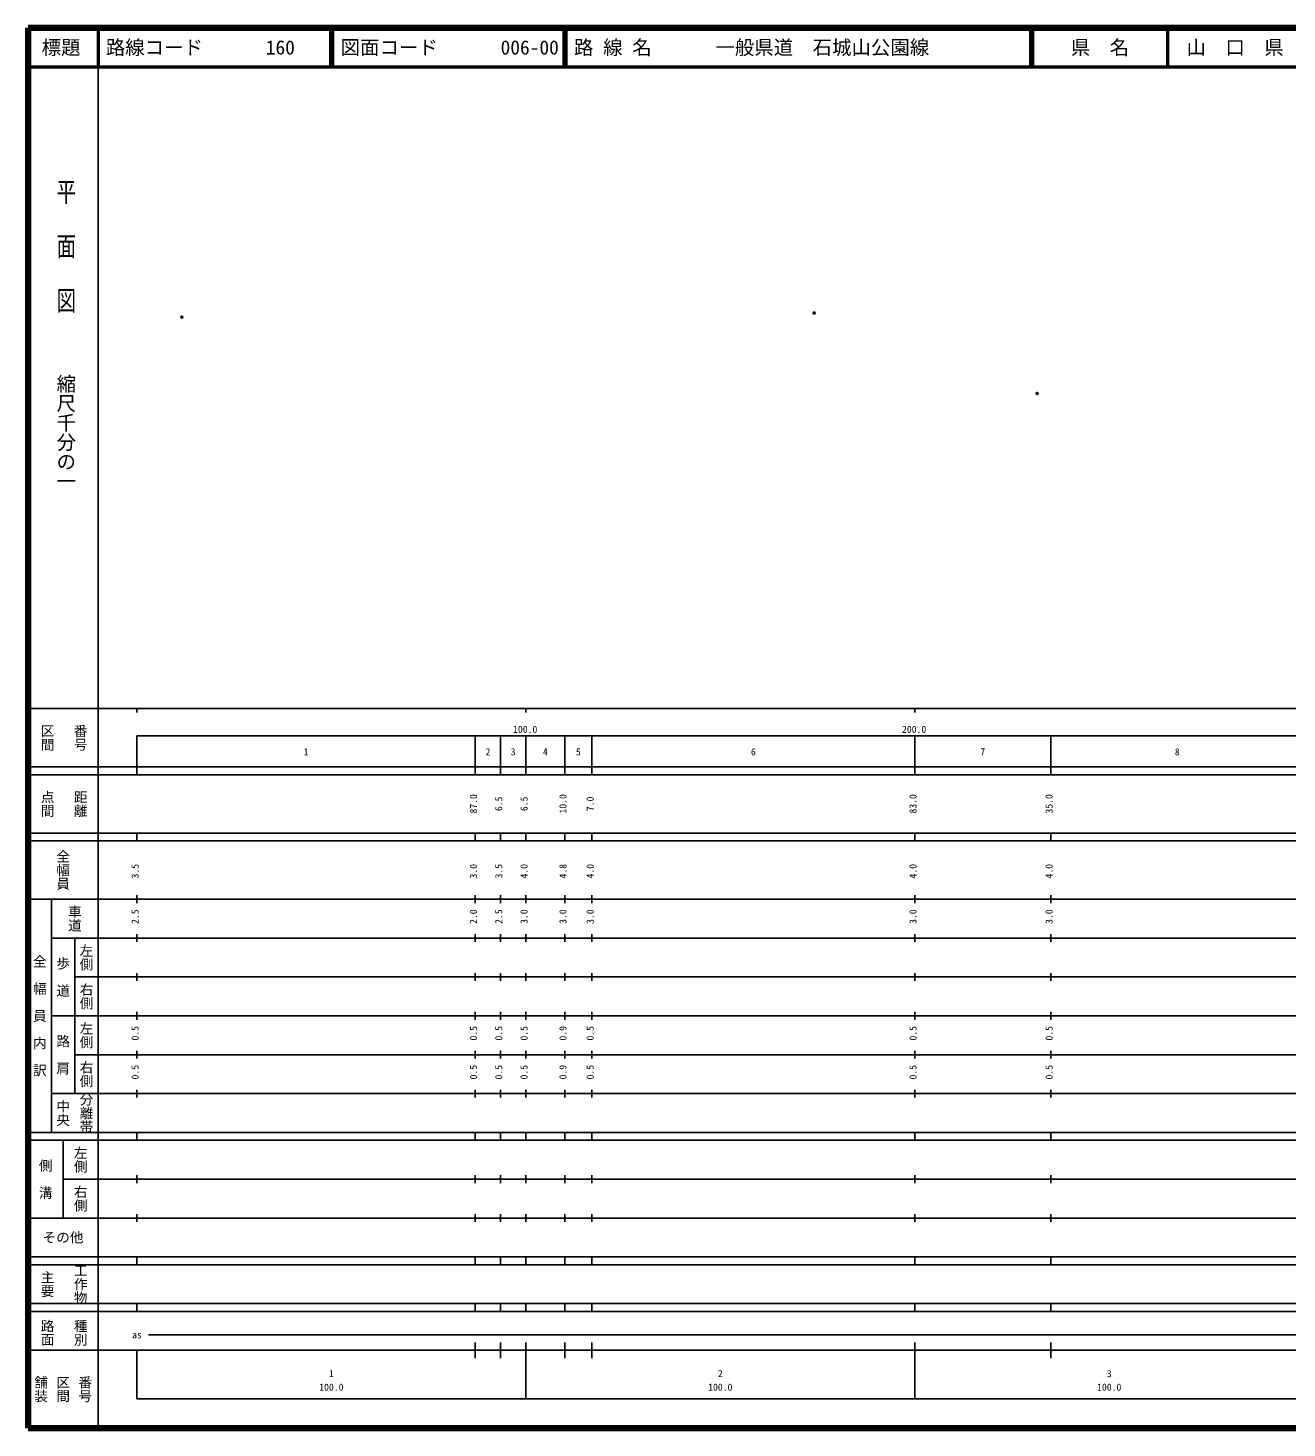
# Model space of a CAD drawing. Units: millimetres on the paper. Extents: x 40 to 680, y 20 to 380.
# Drawn here: x 40 to 363.7, y 20 to 380 of the extents above; entities that cross this region are included whole.
import ezdxf
from ezdxf.enums import TextEntityAlignment as Align

# ---------------------------------------------------------------- set-up
doc = ezdxf.new("R2010")
doc.units = ezdxf.units.MM
doc.header["$PDMODE"] = 32
doc.header["$PDSIZE"] = 0.5
doc.layers.add('M-OTRS', color=6, linetype='Continuous')
doc.layers.add('M-TTL-TXT', color=7, linetype='Continuous')
for name, color, linetype, lineweight in [('M-TTL', 2, 'Continuous', 140), ('M-TTL-BAND', 7, 'Continuous', 25), ('M-TTL-LINE', 7, 'Continuous', 50)]:
    doc.layers.add(name, color=color, linetype=linetype, lineweight=lineweight)
doc.styles.add('@ＭＳ ゴシック', font='')
doc.styles.add('ＭＳ ゴシック', font='')
doc.styles.get('@ＭＳ ゴシック').set_extended_font_data('@MS Gothic')
doc.styles.get('ＭＳ ゴシック').set_extended_font_data('MS Gothic')

msp = doc.modelspace()

# ---------------------------------------------------------------- linework, layer by layer
at = {"layer": 'M-OTRS'}
for p in [(242.141, 306.719), (79.571, 305.673), (299.473, 286.027)]:
    msp.add_point(p, dxfattribs=at)
at = {"layer": 'M-TTL'}
for p, q in [((40, 380), (40, 20)), ((680, 380), (40, 380)), ((40, 20), (680, 20))]:
    msp.add_line(p, q, dxfattribs=at)
at = {"layer": 'M-TTL-BAND'}
for p, q in [((58, 370), (58, 20)), ((40, 205), (579, 205)), ((68, 205), (68, 204)), ((168, 205), (168, 204)), ((268, 205), (268, 204)), ((68, 198), (579, 198)), ((68, 198), (68, 188)), ((155, 188), (155, 198)), ((161.5, 188), (161.5, 198)), ((168, 188), (168, 198)), ((178, 188), (178, 198)), ((185, 188), (185, 198)), ((268, 188), (268, 198)), ((303, 188), (303, 198)), ((40, 190), (579, 190)), ((40, 188), (579, 188)), ((40, 173), (579, 173)), ((68, 171), (68, 173)), ((155, 171), (155, 173)), ((161.5, 171), (161.5, 173)), ((168, 171), (168, 173)), ((178, 171), (178, 173)), ((185, 171), (185, 173)), ((268, 171), (268, 173)), ((303, 171), (303, 173)), ((40, 171), (579, 171)), ((40, 156), (579, 156)), ((46, 96), (46, 156)), ((68, 155), (68, 157)), ((155, 155), (155, 157)), ((161.5, 155), (161.5, 157)), ((168, 155), (168, 157)), ((178, 155), (178, 157)), ((185, 155), (185, 157)), ((268, 155), (268, 157)), ((303, 155), (303, 157)), ((46, 146), (579, 146)), ((52, 146), (52, 106)), ((68, 145), (68, 147)), ((155, 145), (155, 147)), ((161.5, 145), (161.5, 147)), ((168, 145), (168, 147)), ((178, 145), (178, 147)), ((185, 145), (185, 147)), ((268, 145), (268, 147)), ((303, 145), (303, 147)), ((68, 135), (68, 137)), ((155, 135), (155, 137)), ((161.5, 135), (161.5, 137)), ((168, 135), (168, 137)), ((178, 135), (178, 137)), ((185, 135), (185, 137)), ((268, 135), (268, 137)), ((303, 135), (303, 137)), ((52, 136), (579, 136)), ((46, 126), (579, 126)), ((68, 125), (68, 127)), ((155, 125), (155, 127)), ((161.5, 125), (161.5, 127)), ((168, 125), (168, 127)), ((178, 125), (178, 127)), ((185, 125), (185, 127)), ((268, 125), (268, 127)), ((303, 125), (303, 127)), ((52, 116), (579, 116)), ((68, 115), (68, 117)), ((155, 115), (155, 117)), ((161.5, 115), (161.5, 117)), ((168, 115), (168, 117)), ((178, 115), (178, 117)), ((185, 115), (185, 117)), ((268, 115), (268, 117)), ((303, 115), (303, 117)), ((46, 106), (579, 106)), ((68, 105), (68, 107)), ((155, 105), (155, 107)), ((161.5, 105), (161.5, 107)), ((168, 105), (168, 107)), ((178, 105), (178, 107)), ((185, 105), (185, 107)), ((268, 105), (268, 107)), ((303, 105), (303, 107)), ((40, 96), (579, 96)), ((40, 94), (579, 94)), ((49, 94), (49, 74)), ((68, 94), (68, 96)), ((155, 94), (155, 96)), ((161.5, 94), (161.5, 96)), ((168, 94), (168, 96)), ((178, 94), (178, 96)), ((185, 94), (185, 96)), ((268, 94), (268, 96)), ((303, 94), (303, 96)), ((49, 84), (579, 84)), ((68, 83), (68, 85)), ((155, 83), (155, 85)), ((161.5, 83), (161.5, 85)), ((168, 83), (168, 85)), ((178, 83), (178, 85)), ((185, 83), (185, 85)), ((268, 83), (268, 85)), ((303, 83), (303, 85)), ((40, 74), (579, 74)), ((68, 73), (68, 75)), ((155, 73), (155, 75)), ((161.5, 73), (161.5, 75)), ((168, 73), (168, 75)), ((178, 73), (178, 75)), ((185, 73), (185, 75)), ((268, 73), (268, 75)), ((303, 73), (303, 75)), ((40, 64), (579, 64)), ((40, 62), (579, 62)), ((68, 62), (68, 64)), ((155, 62), (155, 64)), ((161.5, 62), (161.5, 64)), ((168, 62), (168, 64)), ((178, 62), (178, 64)), ((185, 62), (185, 64)), ((268, 62), (268, 64)), ((303, 62), (303, 64)), ((40, 52), (579, 52)), ((68, 50), (68, 52)), ((155, 50), (155, 52)), ((161.5, 50), (161.5, 52)), ((168, 50), (168, 52)), ((178, 50), (178, 52)), ((185, 50), (185, 52)), ((268, 50), (268, 52)), ((303, 50), (303, 52)), ((40, 50), (579, 50)), ((71, 44), (565, 44)), ((40, 40), (579, 40)), ((68, 40), (68, 27.5)), ((155, 38), (155, 42)), ((161.5, 38), (161.5, 42)), ((168, 27.5), (168, 42)), ((178, 38), (178, 42)), ((185, 38), (185, 42)), ((268, 27.5), (268, 42)), ((303, 38), (303, 42)), ((68, 27.5), (579, 27.5))]:
    msp.add_line(p, q, dxfattribs=at)
at = {"layer": 'M-TTL-LINE'}
for p, q in [((58, 380), (58, 370)), ((117.75, 380), (117.75, 370)), ((118.25, 380), (118.25, 370)), ((177.75, 380), (177.75, 370)), ((178.25, 380), (178.25, 370)), ((297.75, 380), (297.75, 370)), ((298.25, 380), (298.25, 370)), ((333, 380), (333, 370)), ((40, 370), (680, 370))]:
    msp.add_line(p, q, dxfattribs=at)

# ---------------------------------------------------------------- texts
at = {"layer": 'M-TTL-BAND', "style": '@ＭＳ ゴシック', "width": 1.4}
msp.add_text('平  面  図', height=3.666, rotation=270, dxfattribs=at).set_placement((49.777, 306.475), align=Align.MIDDLE_RIGHT)
at = {"layer": 'M-TTL-BAND', "style": '@ＭＳ ゴシック'}
msp.add_text('縮尺千分の一', height=3.666, rotation=270, dxfattribs=at).set_placement((49.777, 261.03), align=Align.MIDDLE_RIGHT)
for s, p in [('区間', (45, 197.5)), ('番号', (53.5, 197.5)), ('点間', (45, 180.5)), ('距離', (53.5, 180.5)), ('全幅員', (49, 163.5)), ('車道', (52, 151)), ('左側', (55, 141)), ('全\u3000幅\u3000員\u3000内\u3000訳', (43, 126)), ('歩\u3000道', (49, 136)), ('右側', (55, 131)), ('左側', (55, 121)), ('路\u3000肩', (49, 116)), ('右側', (55, 111)), ('分離帯', (55, 101)), ('中央', (49, 101)), ('左側', (53.5, 89)), ('側\u3000溝', (44.5, 84)), ('右側', (53.5, 79)), ('工作物', (53.5, 57)), ('主要', (45, 57)), ('路面', (45, 44.5)), ('種別', (53.5, 44.5)), ('舗装', (43.333, 30)), ('区間', (49, 30)), ('番号', (54.667, 30))]:
    msp.add_text(s, height=2.566, rotation=270, dxfattribs=at).set_placement(p, align=Align.MIDDLE_CENTER)
at = {"layer": 'M-TTL-BAND', "style": 'ＭＳ ゴシック'}
for s, p in [('100.0', (167.844, 198.195)), ('200.0', (267.844, 198.195)), ('1', (111.5, 192.405)), ('2', (158.25, 192.405)), ('3', (164.75, 192.405)), ('4', (173, 192.405)), ('5', (181.5, 192.405)), ('6', (226.5, 192.405)), ('7', (285.5, 192.405)), ('8', (335.5, 192.405)), ('as', (68, 42.5)), ('1', (118, 32.523)), ('2', (218, 32.523)), ('3', (318, 32.523)), ('100.0', (118, 29.033)), ('100.0', (218, 29.033)), ('100.0', (318, 29.033))]:
    msp.add_text(s, height=1.833, dxfattribs=at).set_placement(p, align=Align.BOTTOM_CENTER)
for s, p in [('87.0', (156, 180.5)), ('6.5', (162.5, 180.5)), ('6.5', (169, 180.5)), ('10.0', (179, 180.5)), ('7.0', (186, 180.5)), ('83.0', (269, 180.5)), ('35.0', (304, 180.5)), ('3.5', (69, 163.174)), ('3.0', (156, 163.174)), ('3.5', (162.5, 163.174)), ('4.0', (169, 163.174)), ('4.8', (179, 163.174)), ('4.0', (186, 163.174)), ('4.0', (269, 163.174)), ('4.0', (304, 163.174)), ('2.5', (69, 151.5)), ('2.0', (156, 151.5)), ('2.5', (162.5, 151.5)), ('3.0', (169, 151.5)), ('3.0', (179, 151.5)), ('3.0', (186, 151.5)), ('3.0', (269, 151.5)), ('3.0', (304, 151.5)), ('0.5', (69, 121.5)), ('0.5', (156, 121.5)), ('0.5', (162.5, 121.5)), ('0.5', (169, 121.5)), ('0.9', (179, 121.5)), ('0.5', (186, 121.5)), ('0.5', (269, 121.5)), ('0.5', (304, 121.5)), ('0.5', (69, 111.5)), ('0.5', (156, 111.5)), ('0.5', (162.5, 111.5)), ('0.5', (169, 111.5)), ('0.9', (179, 111.5)), ('0.5', (186, 111.5)), ('0.5', (269, 111.5)), ('0.5', (304, 111.5))]:
    msp.add_text(s, height=1.833, rotation=90, dxfattribs=at).set_placement(p, align=Align.BOTTOM_CENTER)
msp.add_text('その他', height=2.566, dxfattribs=at).set_placement((49, 69), align=Align.MIDDLE_CENTER)
at = {"layer": 'M-TTL-TXT', "style": 'ＭＳ ゴシック'}
for s, p in [('標題', (48.5, 375)), ('県\u3000名', (315.625, 375)), ('山\u3000口\u3000県', (350.375, 375))]:
    msp.add_text(s, height=3.666, dxfattribs=at).set_placement(p, align=Align.MIDDLE_CENTER)
for s, p in [('路線コード', (60, 375)), ('160', (101.142, 375)), ('図面コード', (120.38, 375)), ('006-00', (161.521, 375)), ('路 線 名', (180.38, 375)), ('一般県道\u3000石城山公園線', (216.734, 375))]:
    msp.add_text(s, height=3.666, dxfattribs=at).set_placement(p, align=Align.MIDDLE_LEFT)

doc.saveas('drawing.dxf')
